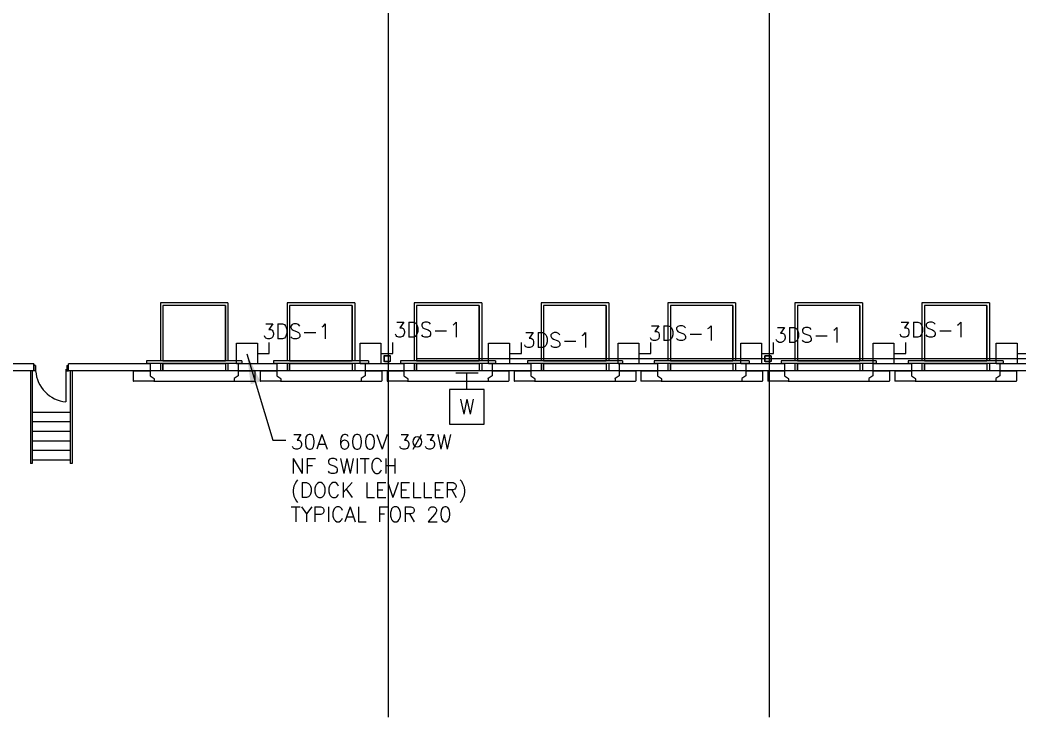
# Model space of a CAD drawing. Header units: millimetres. Extents: x 626570 to 643256, y 6233 to 11343.
# Drawn here: x 638343 to 639477, y 6628 to 7419 of the extents above; entities that cross this region are included whole.
import ezdxf
from ezdxf.enums import TextEntityAlignment as Align

# ---------------------------------------------------------------- set-up
doc = ezdxf.new("R2010")
doc.units = ezdxf.units.MM
doc.header["$LTSCALE"] = 4000
doc.header["$MEASUREMENT"] = 0
doc.linetypes.add('DASHDOT', pattern=[1, 0.5, -0.25, 0, -0.25])
doc.layers.get('0').update_dxf_attribs({"linetype": 'CONTINUOUS'})
for name, color, linetype in [('2012-201_DOOR', 4, 'CONTINUOUS'), ('2012-201_LEVELLER', 4, 'CONTINUOUS'), ('2012-201_STAIRS', 4, 'CONTINUOUS'), ('2012-201_WALL-CONCRETE', 7, 'CONTINUOUS'), ('2012-201_WALL-FLEXWALL', 7, 'CONTINUOUS'), ('DOOR-THRESHOLD-42', 4, 'CONTINUOUS'), ('LTG', 6, 'CONTINUOUS'), ('MASTERFOUNDATION_1', 4, 'DASHDOT'), ('MASTERFOUNDATION_25', 7, 'CONTINUOUS'), ('OVERHEAD-DOOR', 4, 'CONTINUOUS'), ('POWER', 3, 'CONTINUOUS')]:
    doc.layers.add(name, color=color, linetype=linetype)
doc.styles.get("Standard").update_dxf_attribs({"font": 'simplex.shx'})
doc.dimstyles.get("Standard").update_dxf_attribs({"dimtxt": 0.18, "dimasz": 0.18, "dimexe": 0.18, "dimexo": 0.0625, "dimgap": 0.09, "dimtad": 0, "dimtih": 1, "dimtoh": 1, "dimdec": 4, "dimzin": 0, "dimdsep": 46, "dimtxsty": 'Standard', "dimcen": 0.09, "dimadec": 0, "dimazin": 0, "dimtfac": 1, "dimtdec": 4, "dimtofl": 0, "dimtmove": 0, "dimatfit": 3, "dimfxl": 1, "dimtolj": 1, "dimtzin": 0, "dimarcsym": 0})

# ---------------------------------------------------------------- blocks, each defined once
blk = doc.blocks.new('WD')
for p, q in [((322, 0), (-322, 0)), ((0, -465), (0, 0))]:
    blk.add_line(p, q)
blk.add_lwpolyline([(-500, -465), (-500, -1465), (500, -1465), (500, -465)], close=True)
blk.add_text('W', height=430).set_placement((0, -965), align=Align.MIDDLE)
blk = doc.blocks.new('SW')
blk.add_lwpolyline([(-300, 600), (300, 600), (300, 0), (-300, 0)], close=True)
blk.add_lwpolyline([(300, 300), (643, 300), (643, 614)])

msp = doc.modelspace()

# ---------------------------------------------------------------- linework, layer by layer
at = {"layer": '2012-201_DOOR', "linetype": 'Continuous'}
for p, q in [((638361.1, 7026.5), (638359.1, 7026.5)), ((638361.1, 7020.6), (638359.1, 7020.6)), ((638361.1, 7026.5), (638361.1, 7020.6)), ((638395.5, 7022.6), (638395.5, 6985.2)), ((638396.5, 7026.5), (638398.5, 7026.5)), ((638396.5, 7026.5), (638396.5, 7020.6)), ((638396.5, 7020.6), (638398.5, 7020.6)), ((638590.9, 7020.6), (638490.9, 7020.6)), ((638734.8, 7020.6), (638634.8, 7020.6)), ((638878.9, 7020.6), (638778.9, 7020.6)), ((639023, 7020.6), (638923, 7020.6)), ((639166.8, 7020.6), (639066.8, 7020.6)), ((639310.9, 7020.6), (639210.9, 7020.6)), ((639455, 7020.6), (639355, 7020.6))]:
    msp.add_line(p, q, dxfattribs=at)
at = {"layer": '2012-201_LEVELLER', "linetype": 'Continuous'}
for p, q in [((638579.3, 7097.6), (638502.6, 7097.6)), ((638502.6, 7097.6), (638502.6, 7031.9)), ((638579.3, 7097.6), (638579.3, 7031.9)), ((638723.1, 7097.6), (638646.4, 7097.6)), ((638646.4, 7097.6), (638646.4, 7031.9)), ((638723.1, 7097.6), (638723.1, 7031.9)), ((638867.2, 7097.6), (638790.5, 7097.6)), ((638790.5, 7097.6), (638790.5, 7031.9)), ((638867.2, 7097.6), (638867.2, 7031.9)), ((639011.3, 7097.6), (638934.6, 7097.6)), ((638934.6, 7097.6), (638934.6, 7031.9)), ((639011.3, 7097.6), (639011.3, 7031.9)), ((639155.2, 7097.6), (639078.4, 7097.6)), ((639078.4, 7097.6), (639078.4, 7031.9)), ((639155.2, 7097.6), (639155.2, 7031.9)), ((639299.3, 7097.6), (639222.5, 7097.6)), ((639222.5, 7097.6), (639222.5, 7031.9)), ((639299.3, 7097.6), (639299.3, 7031.9)), ((639443.3, 7097.6), (639366.6, 7097.6)), ((639366.6, 7097.6), (639366.6, 7031.9)), ((639443.3, 7097.6), (639443.3, 7031.9)), ((638576.4, 7094.7), (638505.5, 7094.7)), ((638505.5, 7094.7), (638505.5, 7031.9)), ((638576.4, 7094.7), (638576.4, 7031.9)), ((638720.2, 7094.7), (638649.3, 7094.7)), ((638649.3, 7094.7), (638649.3, 7031.9)), ((638720.2, 7094.7), (638720.2, 7031.9)), ((638864.3, 7094.7), (638793.4, 7094.7)), ((638793.4, 7094.7), (638793.4, 7031.9)), ((638864.3, 7094.7), (638864.3, 7031.9)), ((639008.4, 7094.7), (638937.5, 7094.7)), ((638937.5, 7094.7), (638937.5, 7031.9)), ((639008.4, 7094.7), (639008.4, 7031.9)), ((639152.2, 7094.7), (639081.3, 7094.7)), ((639081.3, 7094.7), (639081.3, 7031.9)), ((639152.2, 7094.7), (639152.2, 7031.9)), ((639296.3, 7094.7), (639225.4, 7094.7)), ((639225.4, 7094.7), (639225.4, 7031.9)), ((639296.3, 7094.7), (639296.3, 7031.9)), ((639440.4, 7094.7), (639369.5, 7094.7)), ((639369.5, 7094.7), (639369.5, 7031.9)), ((639440.4, 7094.7), (639440.4, 7031.9)), ((638502.6, 7028.9), (638502.6, 7020.6)), ((638505.5, 7028.9), (638505.5, 7020.6)), ((638576.4, 7028.9), (638576.4, 7020.6)), ((638579.3, 7028.9), (638579.3, 7020.6)), ((638646.4, 7028.9), (638646.4, 7020.6)), ((638649.3, 7028.9), (638649.3, 7020.6)), ((638720.2, 7028.9), (638720.2, 7020.6)), ((638723.1, 7028.9), (638723.1, 7020.6)), ((638790.5, 7028.9), (638790.5, 7020.6)), ((638793.4, 7028.9), (638793.4, 7020.6)), ((638864.3, 7028.9), (638864.3, 7020.6)), ((638867.2, 7028.9), (638867.2, 7020.6)), ((638934.6, 7028.9), (638934.6, 7020.6)), ((638937.5, 7028.9), (638937.5, 7020.6)), ((639008.4, 7028.9), (639008.4, 7020.6)), ((639011.3, 7028.9), (639011.3, 7020.6)), ((639078.4, 7028.9), (639078.4, 7020.6)), ((639081.3, 7028.9), (639081.3, 7020.6)), ((639152.2, 7028.9), (639152.2, 7020.6)), ((639155.2, 7028.9), (639155.2, 7020.6)), ((639222.5, 7028.9), (639222.5, 7020.6)), ((639225.4, 7028.9), (639225.4, 7020.6)), ((639296.3, 7028.9), (639296.3, 7020.6)), ((639299.3, 7028.9), (639299.3, 7020.6)), ((639366.6, 7028.9), (639366.6, 7020.6)), ((639369.5, 7028.9), (639369.5, 7020.6)), ((639440.4, 7028.9), (639440.4, 7020.6)), ((639443.3, 7028.9), (639443.3, 7020.6)), ((638576.4, 7020.6), (638505.5, 7020.6)), ((638720.2, 7020.6), (638649.3, 7020.6)), ((638864.3, 7020.6), (638793.4, 7020.6)), ((639008.4, 7020.6), (638937.5, 7020.6)), ((639152.2, 7020.6), (639081.3, 7020.6)), ((639296.3, 7020.6), (639225.4, 7020.6)), ((639440.4, 7020.6), (639369.5, 7020.6))]:
    msp.add_line(p, q, dxfattribs=at)
at = {"layer": '2012-201_LEVELLER', "linetype": 'Continuous', "flags": 128}
for points in [[(638576.4, 7031.9), (638576.4, 7094.7), (638505.5, 7094.7), (638505.5, 7031.9), (638576.4, 7031.9)], [(638720.2, 7031.9), (638720.2, 7094.7), (638649.3, 7094.7), (638649.3, 7031.9), (638720.2, 7031.9)], [(638864.3, 7031.9), (638864.3, 7094.7), (638793.4, 7094.7), (638793.4, 7031.9), (638864.3, 7031.9)], [(639008.4, 7031.9), (639008.4, 7094.7), (638937.5, 7094.7), (638937.5, 7031.9), (639008.4, 7031.9)], [(639152.2, 7031.9), (639152.2, 7094.7), (639081.3, 7094.7), (639081.3, 7031.9), (639152.2, 7031.9)], [(639296.3, 7031.9), (639296.3, 7094.7), (639225.4, 7094.7), (639225.4, 7031.9), (639296.3, 7031.9)], [(639440.4, 7031.9), (639440.4, 7094.7), (639369.5, 7094.7), (639369.5, 7031.9), (639440.4, 7031.9)], [(638576.4, 7028.9), (638576.4, 7020.6), (638505.5, 7020.6), (638505.5, 7028.9), (638576.4, 7028.9)], [(638720.2, 7028.9), (638720.2, 7020.6), (638649.3, 7020.6), (638649.3, 7028.9), (638720.2, 7028.9)], [(638864.3, 7028.9), (638864.3, 7020.6), (638793.4, 7020.6), (638793.4, 7028.9), (638864.3, 7028.9)], [(639008.4, 7028.9), (639008.4, 7020.6), (638937.5, 7020.6), (638937.5, 7028.9), (639008.4, 7028.9)], [(639152.2, 7028.9), (639152.2, 7020.6), (639081.3, 7020.6), (639081.3, 7028.9), (639152.2, 7028.9)], [(639296.3, 7028.9), (639296.3, 7020.6), (639225.4, 7020.6), (639225.4, 7028.9), (639296.3, 7028.9)], [(639440.4, 7028.9), (639440.4, 7020.6), (639369.5, 7020.6), (639369.5, 7028.9), (639440.4, 7028.9)]]:
    msp.add_lwpolyline(points, close=True, dxfattribs=at)
at = {"layer": '2012-201_STAIRS', "linetype": 'Continuous'}
for p, q in [((638355.2, 7020.6), (638355.2, 6915.3)), ((638357.1, 7020.6), (638357.1, 6915.3)), ((638400.4, 7020.6), (638400.4, 6915.3)), ((638402.4, 7020.6), (638402.4, 6915.3)), ((638400.4, 6973.4), (638357.1, 6973.4)), ((638400.4, 6962.6), (638357.1, 6962.6)), ((638400.4, 6951.7), (638357.1, 6951.7)), ((638400.4, 6940.9), (638357.1, 6940.9)), ((638400.4, 6930.1), (638357.1, 6930.1)), ((638357.1, 6915.3), (638355.2, 6915.3)), ((638400.4, 6919.2), (638357.1, 6919.2)), ((638402.4, 6915.3), (638400.4, 6915.3))]:
    msp.add_line(p, q, dxfattribs=at)
at = {"layer": '2012-201_WALL-CONCRETE', "linetype": 'Continuous'}
for p, q in [((638471.9, 7020.6), (638490.9, 7020.6)), ((638471.9, 7020.6), (638471.9, 7009.3)), ((638490.9, 7020.6), (638490.9, 7015)), ((638590.9, 7020.6), (638609.9, 7020.6)), ((638590.9, 7020.6), (638590.9, 7015)), ((638609.9, 7020.6), (638609.9, 7009.3)), ((638615.8, 7020.6), (638634.8, 7020.6)), ((638615.8, 7020.6), (638615.8, 7009.3)), ((638634.8, 7020.6), (638634.8, 7015)), ((638734.8, 7020.6), (638753.8, 7020.6)), ((638734.8, 7020.6), (638734.8, 7015)), ((638753.8, 7020.6), (638753.8, 7009.3)), ((638759.9, 7020.6), (638778.9, 7020.6)), ((638759.9, 7020.6), (638759.9, 7009.3)), ((638778.9, 7020.6), (638778.9, 7015)), ((638878.9, 7020.6), (638897.9, 7020.6)), ((638878.9, 7020.6), (638878.9, 7015)), ((638897.9, 7020.6), (638897.9, 7009.3)), ((638904, 7020.6), (638923, 7020.6)), ((638904, 7020.6), (638904, 7009.3)), ((638923, 7020.6), (638923, 7015)), ((639023, 7020.6), (639042, 7020.6)), ((639023, 7020.6), (639023, 7015)), ((639042, 7020.6), (639042, 7009.3)), ((639047.8, 7020.6), (639066.8, 7020.6)), ((639047.8, 7020.6), (639047.8, 7009.3)), ((639066.8, 7020.6), (639066.8, 7015)), ((639166.8, 7020.6), (639185.8, 7020.6)), ((639166.8, 7020.6), (639166.8, 7015)), ((639185.8, 7020.6), (639185.8, 7009.3)), ((639191.9, 7020.6), (639210.9, 7020.6)), ((639191.9, 7020.6), (639191.9, 7009.3)), ((639210.9, 7020.6), (639210.9, 7015)), ((639310.9, 7020.6), (639329.9, 7020.6)), ((639310.9, 7020.6), (639310.9, 7015)), ((639329.9, 7020.6), (639329.9, 7009.3)), ((639336, 7020.6), (639355, 7020.6)), ((639336, 7020.6), (639336, 7009.3)), ((639355, 7020.6), (639355, 7015)), ((639455, 7020.6), (639474, 7020.6)), ((639455, 7020.6), (639455, 7015)), ((639474, 7020.6), (639474, 7009.3)), ((638495, 7008.8), (638472.4, 7008.8)), ((638490.9, 7015), (638495.4, 7011.9)), ((638495, 7008.8), (638586.9, 7008.8)), ((638495.4, 7011.6), (638495.4, 7009.3)), ((638586.4, 7011.6), (638586.4, 7009.3)), ((638590.9, 7015), (638586.5, 7011.9)), ((638586.9, 7008.8), (638609.5, 7008.8)), ((638638.8, 7008.8), (638616.3, 7008.8)), ((638634.8, 7015), (638639.2, 7011.9)), ((638638.8, 7008.8), (638730.8, 7008.8)), ((638639.3, 7011.6), (638639.3, 7009.3)), ((638734.8, 7015), (638730.3, 7011.9)), ((638730.3, 7011.6), (638730.3, 7009.3)), ((638730.8, 7008.8), (638753.3, 7008.8)), ((638782.9, 7008.8), (638760.3, 7008.8)), ((638778.9, 7015), (638783.3, 7011.9)), ((638782.9, 7008.8), (638874.8, 7008.8)), ((638783.4, 7011.6), (638783.4, 7009.3)), ((638878.9, 7015), (638874.4, 7011.9)), ((638874.4, 7011.6), (638874.4, 7009.3)), ((638874.8, 7008.8), (638897.4, 7008.8)), ((638927, 7008.8), (638904.4, 7008.8)), ((638923, 7015), (638927.4, 7011.9)), ((638927, 7008.8), (639018.9, 7008.8)), ((638927.5, 7011.6), (638927.5, 7009.3)), ((639023, 7015), (639018.5, 7011.9)), ((639018.5, 7011.6), (639018.5, 7009.3)), ((639018.9, 7008.8), (639041.5, 7008.8)), ((639070.8, 7008.8), (639048.3, 7008.8)), ((639066.8, 7015), (639071.2, 7011.9)), ((639070.8, 7008.8), (639162.8, 7008.8)), ((639071.3, 7011.6), (639071.3, 7009.3)), ((639162.3, 7011.6), (639162.3, 7009.3)), ((639166.8, 7015), (639162.4, 7011.9)), ((639162.8, 7008.8), (639185.3, 7008.8)), ((639214.9, 7008.8), (639192.4, 7008.8)), ((639210.9, 7015), (639215.3, 7011.9)), ((639214.9, 7008.8), (639306.9, 7008.8)), ((639215.4, 7011.6), (639215.4, 7009.3)), ((639310.9, 7015), (639306.4, 7011.9)), ((639306.4, 7011.6), (639306.4, 7009.3)), ((639306.9, 7008.8), (639329.4, 7008.8)), ((639359, 7008.8), (639336.5, 7008.8)), ((639355, 7015), (639359.4, 7011.9)), ((639359, 7008.8), (639451, 7008.8)), ((639359.5, 7011.6), (639359.5, 7009.3)), ((639455, 7015), (639450.5, 7011.9)), ((639450.5, 7011.6), (639450.5, 7009.3)), ((639451, 7008.8), (639473.5, 7008.8))]:
    msp.add_line(p, q, dxfattribs=at)
for centre, start, end in [((638472.4, 7009.3), 180, 270), ((638495, 7009.3), 270, 0), ((638495, 7011.6), 0, 33.15), ((638586.9, 7011.6), 146.85, 180), ((638586.9, 7009.3), 180, 270), ((638609.5, 7009.3), 270, 0), ((638616.3, 7009.3), 180, 270), ((638638.8, 7009.3), 270, 0), ((638638.8, 7011.6), 0, 33.15), ((638730.8, 7011.6), 146.85, 180), ((638730.8, 7009.3), 180, 270), ((638753.3, 7009.3), 270, 0), ((638760.3, 7009.3), 180, 270), ((638782.9, 7009.3), 270, 0), ((638782.9, 7011.6), 0, 33.15), ((638874.8, 7011.6), 146.85, 180), ((638874.8, 7009.3), 180, 270), ((638897.4, 7009.3), 270, 0), ((638904.4, 7009.3), 180, 270), ((638927, 7009.3), 270, 0), ((638927, 7011.6), 0, 33.15), ((639018.9, 7011.6), 146.85, 180), ((639018.9, 7009.3), 180, 270), ((639041.5, 7009.3), 270, 0), ((639048.3, 7009.3), 180, 270), ((639070.8, 7009.3), 270, 0), ((639070.8, 7011.6), 0, 33.15), ((639162.8, 7011.6), 146.85, 180), ((639162.8, 7009.3), 180, 270), ((639185.3, 7009.3), 270, 0), ((639192.4, 7009.3), 180, 270), ((639214.9, 7009.3), 270, 0), ((639214.9, 7011.6), 0, 33.15), ((639306.9, 7011.6), 146.85, 180), ((639306.9, 7009.3), 180, 270), ((639329.4, 7009.3), 270, 0), ((639336.5, 7009.3), 180, 270), ((639359, 7009.3), 270, 0), ((639359, 7011.6), 0, 33.15), ((639451, 7011.6), 146.85, 180), ((639451, 7009.3), 180, 270), ((639473.5, 7009.3), 270, 0)]:
    msp.add_arc(centre, 0.492, start, end, dxfattribs=at)
at = {"layer": '2012-201_WALL-FLEXWALL', "linetype": 'Continuous'}
for p, q in [((638359.1, 7028.5), (636245.9, 7028.5)), ((638359.1, 7020.6), (638359.1, 7028.5)), ((638359.1, 7028.5), (638359.1, 7020.6)), ((638490.9, 7028.5), (638398.5, 7028.5)), ((638398.5, 7020.6), (638398.5, 7028.5)), ((638490.9, 7028.5), (638490.9, 7020.6)), ((638590.9, 7028.5), (638590.9, 7020.6)), ((638634.8, 7028.5), (638590.9, 7028.5)), ((638634.8, 7028.5), (638634.8, 7020.6)), ((638734.8, 7028.5), (638734.8, 7020.6)), ((638778.9, 7028.5), (638734.8, 7028.5)), ((638778.9, 7028.5), (638778.9, 7020.6)), ((638878.9, 7028.5), (638878.9, 7020.6)), ((638923, 7028.5), (638878.9, 7028.5)), ((638923, 7028.5), (638923, 7020.6)), ((639023, 7028.5), (639023, 7020.6)), ((639066.8, 7028.5), (639023, 7028.5)), ((639066.8, 7028.5), (639066.8, 7020.6)), ((639210.9, 7028.5), (639166.8, 7028.5)), ((639166.8, 7028.5), (639166.8, 7020.6)), ((639210.9, 7028.5), (639210.9, 7020.6)), ((639355, 7028.5), (639310.9, 7028.5)), ((639310.9, 7028.5), (639310.9, 7020.6)), ((639355, 7028.5), (639355, 7020.6)), ((639455, 7028.5), (639455, 7020.6)), ((639498.8, 7028.5), (639455, 7028.5)), ((638359.1, 7020.6), (636245.9, 7020.6)), ((638490.9, 7020.6), (638398.5, 7020.6)), ((638634.8, 7020.6), (638590.9, 7020.6)), ((638778.9, 7020.6), (638734.8, 7020.6)), ((638923, 7020.6), (638878.9, 7020.6)), ((639066.8, 7020.6), (639023, 7020.6)), ((639210.9, 7020.6), (639166.8, 7020.6)), ((639355, 7020.6), (639310.9, 7020.6)), ((639498.8, 7020.6), (639455, 7020.6))]:
    msp.add_line(p, q, dxfattribs=at)
at = {"layer": 'DOOR-THRESHOLD-42', "linetype": 'Continuous'}
msp.add_arc((638399.4, 7023.4), 38.4, 184.181, 264.205, dxfattribs=at)
at = {"layer": 'MASTERFOUNDATION_1', "linetype": 'DASHDOT'}
for p, q in [((638761.3, 6627.5), (638761.3, 11123.2)), ((639193.9, 6627.5), (639193.9, 11123.2)), ((626794.1, 7034.4), (643036.1, 7034.4))]:
    msp.add_line(p, q, dxfattribs=at)
at = {"layer": 'MASTERFOUNDATION_25', "linetype": 'Continuous', "flags": 128}
for points in [[(638757.1, 7037.9), (638762.8, 7037.9), (638762.9, 7037.9), (638762.9, 7037.9), (638762.9, 7037.9), (638762.9, 7037.9), (638763, 7037.9), (638763, 7037.9), (638763, 7037.9), (638763, 7037.9), (638763, 7037.9), (638763.1, 7037.9), (638763.1, 7037.9), (638763.1, 7037.8), (638763.1, 7037.8), (638763.1, 7037.8), (638763.2, 7037.8), (638763.2, 7037.8), (638763.2, 7037.8), (638763.2, 7037.8), (638763.2, 7037.8), (638763.2, 7037.8), (638763.3, 7037.7), (638763.3, 7037.7), (638763.3, 7037.7), (638763.3, 7037.7), (638763.3, 7037.7), (638763.3, 7037.7), (638763.3, 7037.6), (638763.4, 7037.6), (638763.4, 7037.6), (638763.4, 7037.6), (638763.4, 7037.6), (638763.4, 7037.6), (638763.4, 7037.5), (638763.4, 7037.5), (638763.4, 7037.5), (638763.4, 7037.5), (638763.4, 7037.5), (638763.4, 7037.4), (638763.5, 7037.4), (638763.5, 7037.4), (638763.5, 7037.4), (638763.5, 7037.3), (638763.5, 7037.3), (638763.5, 7037.3), (638763.5, 7037.3), (638763.5, 7031.5), (638763.5, 7031.5), (638763.5, 7031.5), (638763.5, 7031.5), (638763.5, 7031.4), (638763.5, 7031.4), (638763.5, 7031.4), (638763.4, 7031.4), (638763.4, 7031.4), (638763.4, 7031.3), (638763.4, 7031.3), (638763.4, 7031.3), (638763.4, 7031.3), (638763.4, 7031.3), (638763.4, 7031.2), (638763.4, 7031.2), (638763.4, 7031.2), (638763.4, 7031.2), (638763.3, 7031.2), (638763.3, 7031.1), (638763.3, 7031.1), (638763.3, 7031.1), (638763.3, 7031.1), (638763.3, 7031.1), (638763.3, 7031.1), (638763.2, 7031), (638763.2, 7031), (638763.2, 7031), (638763.2, 7031), (638763.2, 7031), (638763.2, 7031), (638763.1, 7031), (638763.1, 7031), (638763.1, 7031), (638763.1, 7030.9), (638763.1, 7030.9), (638763, 7030.9), (638763, 7030.9), (638763, 7030.9), (638763, 7030.9), (638763, 7030.9), (638762.9, 7030.9), (638762.9, 7030.9), (638762.9, 7030.9), (638762.9, 7030.9), (638762.8, 7030.9), (638757.1, 7030.9), (638757.1, 7030.9), (638757, 7030.9), (638757, 7030.9), (638757, 7030.9), (638757, 7030.9), (638757, 7030.9), (638756.9, 7030.9), (638756.9, 7030.9), (638756.9, 7030.9), (638756.9, 7030.9), (638756.9, 7030.9), (638756.8, 7031), (638756.8, 7031), (638756.8, 7031), (638756.8, 7031), (638756.8, 7031), (638756.7, 7031), (638756.7, 7031), (638756.7, 7031), (638756.7, 7031), (638756.7, 7031.1), (638756.7, 7031.1), (638756.6, 7031.1), (638756.6, 7031.1), (638756.6, 7031.1), (638756.6, 7031.1), (638756.6, 7031.2), (638756.6, 7031.2), (638756.6, 7031.2), (638756.5, 7031.2), (638756.5, 7031.2), (638756.5, 7031.3), (638756.5, 7031.3), (638756.5, 7031.3), (638756.5, 7031.3), (638756.5, 7031.3), (638756.5, 7031.4), (638756.5, 7031.4), (638756.5, 7031.4), (638756.5, 7031.4), (638756.5, 7031.4), (638756.5, 7031.5), (638756.5, 7031.5), (638756.5, 7031.5), (638756.5, 7031.5), (638756.5, 7037.3), (638756.5, 7037.3), (638756.5, 7037.3), (638756.5, 7037.3), (638756.5, 7037.4), (638756.5, 7037.4), (638756.5, 7037.4), (638756.5, 7037.4), (638756.5, 7037.5), (638756.5, 7037.5), (638756.5, 7037.5), (638756.5, 7037.5), (638756.5, 7037.5), (638756.5, 7037.6), (638756.5, 7037.6), (638756.5, 7037.6), (638756.6, 7037.6), (638756.6, 7037.6), (638756.6, 7037.6), (638756.6, 7037.7), (638756.6, 7037.7), (638756.6, 7037.7), (638756.6, 7037.7), (638756.7, 7037.7), (638756.7, 7037.7), (638756.7, 7037.8), (638756.7, 7037.8), (638756.7, 7037.8), (638756.7, 7037.8), (638756.8, 7037.8), (638756.8, 7037.8), (638756.8, 7037.8), (638756.8, 7037.8), (638756.8, 7037.8), (638756.9, 7037.9), (638756.9, 7037.9), (638756.9, 7037.9), (638756.9, 7037.9), (638756.9, 7037.9), (638757, 7037.9), (638757, 7037.9), (638757, 7037.9), (638757, 7037.9), (638757, 7037.9), (638757.1, 7037.9), (638757.1, 7037.9)], [(638757.1, 7037.6), (638762.8, 7037.6), (638762.9, 7037.6), (638762.9, 7037.6), (638762.9, 7037.6), (638762.9, 7037.6), (638762.9, 7037.6), (638762.9, 7037.6), (638762.9, 7037.6), (638762.9, 7037.6), (638762.9, 7037.6), (638762.9, 7037.6), (638763, 7037.6), (638763, 7037.6), (638763, 7037.6), (638763, 7037.6), (638763, 7037.5), (638763, 7037.5), (638763, 7037.5), (638763, 7037.5), (638763, 7037.5), (638763, 7037.5), (638763.1, 7037.5), (638763.1, 7037.5), (638763.1, 7037.5), (638763.1, 7037.5), (638763.1, 7037.5), (638763.1, 7037.5), (638763.1, 7037.5), (638763.1, 7037.5), (638763.1, 7037.4), (638763.1, 7037.4), (638763.1, 7037.4), (638763.1, 7037.4), (638763.1, 7037.4), (638763.1, 7037.4), (638763.1, 7037.4), (638763.1, 7037.4), (638763.1, 7037.4), (638763.1, 7037.4), (638763.1, 7037.3), (638763.1, 7037.3), (638763.1, 7037.3), (638763.2, 7037.3), (638763.2, 7037.3), (638763.2, 7037.3), (638763.2, 7037.3), (638763.2, 7031.5), (638763.2, 7031.5), (638763.2, 7031.5), (638763.2, 7031.5), (638763.1, 7031.5), (638763.1, 7031.5), (638763.1, 7031.5), (638763.1, 7031.5), (638763.1, 7031.4), (638763.1, 7031.4), (638763.1, 7031.4), (638763.1, 7031.4), (638763.1, 7031.4), (638763.1, 7031.4), (638763.1, 7031.4), (638763.1, 7031.4), (638763.1, 7031.4), (638763.1, 7031.4), (638763.1, 7031.3), (638763.1, 7031.3), (638763.1, 7031.3), (638763.1, 7031.3), (638763.1, 7031.3), (638763.1, 7031.3), (638763.1, 7031.3), (638763, 7031.3), (638763, 7031.3), (638763, 7031.3), (638763, 7031.3), (638763, 7031.3), (638763, 7031.3), (638763, 7031.3), (638763, 7031.2), (638763, 7031.2), (638763, 7031.2), (638762.9, 7031.2), (638762.9, 7031.2), (638762.9, 7031.2), (638762.9, 7031.2), (638762.9, 7031.2), (638762.9, 7031.2), (638762.9, 7031.2), (638762.9, 7031.2), (638762.9, 7031.2), (638762.9, 7031.2), (638762.8, 7031.2), (638757.1, 7031.2), (638757.1, 7031.2), (638757.1, 7031.2), (638757.1, 7031.2), (638757, 7031.2), (638757, 7031.2), (638757, 7031.2), (638757, 7031.2), (638757, 7031.2), (638757, 7031.2), (638757, 7031.2), (638757, 7031.2), (638757, 7031.2), (638757, 7031.2), (638756.9, 7031.3), (638756.9, 7031.3), (638756.9, 7031.3), (638756.9, 7031.3), (638756.9, 7031.3), (638756.9, 7031.3), (638756.9, 7031.3), (638756.9, 7031.3), (638756.9, 7031.3), (638756.9, 7031.3), (638756.9, 7031.3), (638756.9, 7031.3), (638756.8, 7031.3), (638756.8, 7031.3), (638756.8, 7031.4), (638756.8, 7031.4), (638756.8, 7031.4), (638756.8, 7031.4), (638756.8, 7031.4), (638756.8, 7031.4), (638756.8, 7031.4), (638756.8, 7031.4), (638756.8, 7031.4), (638756.8, 7031.4), (638756.8, 7031.5), (638756.8, 7031.5), (638756.8, 7031.5), (638756.8, 7031.5), (638756.8, 7031.5), (638756.8, 7031.5), (638756.8, 7031.5), (638756.8, 7031.5), (638756.8, 7037.3), (638756.8, 7037.3), (638756.8, 7037.3), (638756.8, 7037.3), (638756.8, 7037.3), (638756.8, 7037.3), (638756.8, 7037.3), (638756.8, 7037.4), (638756.8, 7037.4), (638756.8, 7037.4), (638756.8, 7037.4), (638756.8, 7037.4), (638756.8, 7037.4), (638756.8, 7037.4), (638756.8, 7037.4), (638756.8, 7037.4), (638756.8, 7037.4), (638756.8, 7037.5), (638756.8, 7037.5), (638756.8, 7037.5), (638756.9, 7037.5), (638756.9, 7037.5), (638756.9, 7037.5), (638756.9, 7037.5), (638756.9, 7037.5), (638756.9, 7037.5), (638756.9, 7037.5), (638756.9, 7037.5), (638756.9, 7037.5), (638756.9, 7037.5), (638756.9, 7037.5), (638756.9, 7037.6), (638757, 7037.6), (638757, 7037.6), (638757, 7037.6), (638757, 7037.6), (638757, 7037.6), (638757, 7037.6), (638757, 7037.6), (638757, 7037.6), (638757, 7037.6), (638757, 7037.6), (638757.1, 7037.6), (638757.1, 7037.6), (638757.1, 7037.6), (638757.1, 7037.6)], [(639189.1, 7037.9), (639194.9, 7037.9), (639194.9, 7037.9), (639194.9, 7037.9), (639194.9, 7037.9), (639194.9, 7037.9), (639195, 7037.9), (639195, 7037.9), (639195, 7037.9), (639195, 7037.9), (639195, 7037.9), (639195.1, 7037.9), (639195.1, 7037.9), (639195.1, 7037.8), (639195.1, 7037.8), (639195.1, 7037.8), (639195.2, 7037.8), (639195.2, 7037.8), (639195.2, 7037.8), (639195.2, 7037.8), (639195.2, 7037.8), (639195.3, 7037.8), (639195.3, 7037.7), (639195.3, 7037.7), (639195.3, 7037.7), (639195.3, 7037.7), (639195.3, 7037.7), (639195.3, 7037.7), (639195.4, 7037.6), (639195.4, 7037.6), (639195.4, 7037.6), (639195.4, 7037.6), (639195.4, 7037.6), (639195.4, 7037.6), (639195.4, 7037.5), (639195.4, 7037.5), (639195.4, 7037.5), (639195.4, 7037.5), (639195.4, 7037.5), (639195.5, 7037.4), (639195.5, 7037.4), (639195.5, 7037.4), (639195.5, 7037.4), (639195.5, 7037.3), (639195.5, 7037.3), (639195.5, 7037.3), (639195.5, 7037.3), (639195.5, 7031.5), (639195.5, 7031.5), (639195.5, 7031.5), (639195.5, 7031.5), (639195.5, 7031.4), (639195.5, 7031.4), (639195.5, 7031.4), (639195.5, 7031.4), (639195.4, 7031.4), (639195.4, 7031.3), (639195.4, 7031.3), (639195.4, 7031.3), (639195.4, 7031.3), (639195.4, 7031.3), (639195.4, 7031.2), (639195.4, 7031.2), (639195.4, 7031.2), (639195.4, 7031.2), (639195.4, 7031.2), (639195.3, 7031.1), (639195.3, 7031.1), (639195.3, 7031.1), (639195.3, 7031.1), (639195.3, 7031.1), (639195.3, 7031.1), (639195.3, 7031), (639195.2, 7031), (639195.2, 7031), (639195.2, 7031), (639195.2, 7031), (639195.2, 7031), (639195.1, 7031), (639195.1, 7031), (639195.1, 7031), (639195.1, 7030.9), (639195.1, 7030.9), (639195, 7030.9), (639195, 7030.9), (639195, 7030.9), (639195, 7030.9), (639195, 7030.9), (639194.9, 7030.9), (639194.9, 7030.9), (639194.9, 7030.9), (639194.9, 7030.9), (639194.9, 7030.9), (639189.1, 7030.9), (639189.1, 7030.9), (639189.1, 7030.9), (639189, 7030.9), (639189, 7030.9), (639189, 7030.9), (639189, 7030.9), (639188.9, 7030.9), (639188.9, 7030.9), (639188.9, 7030.9), (639188.9, 7030.9), (639188.9, 7030.9), (639188.8, 7031), (639188.8, 7031), (639188.8, 7031), (639188.8, 7031), (639188.8, 7031), (639188.7, 7031), (639188.7, 7031), (639188.7, 7031), (639188.7, 7031), (639188.7, 7031.1), (639188.7, 7031.1), (639188.6, 7031.1), (639188.6, 7031.1), (639188.6, 7031.1), (639188.6, 7031.1), (639188.6, 7031.2), (639188.6, 7031.2), (639188.6, 7031.2), (639188.6, 7031.2), (639188.5, 7031.2), (639188.5, 7031.3), (639188.5, 7031.3), (639188.5, 7031.3), (639188.5, 7031.3), (639188.5, 7031.3), (639188.5, 7031.4), (639188.5, 7031.4), (639188.5, 7031.4), (639188.5, 7031.4), (639188.5, 7031.4), (639188.5, 7031.5), (639188.5, 7031.5), (639188.5, 7031.5), (639188.5, 7031.5), (639188.5, 7037.3), (639188.5, 7037.3), (639188.5, 7037.3), (639188.5, 7037.3), (639188.5, 7037.4), (639188.5, 7037.4), (639188.5, 7037.4), (639188.5, 7037.4), (639188.5, 7037.5), (639188.5, 7037.5), (639188.5, 7037.5), (639188.5, 7037.5), (639188.5, 7037.5), (639188.5, 7037.6), (639188.5, 7037.6), (639188.6, 7037.6), (639188.6, 7037.6), (639188.6, 7037.6), (639188.6, 7037.6), (639188.6, 7037.7), (639188.6, 7037.7), (639188.6, 7037.7), (639188.6, 7037.7), (639188.7, 7037.7), (639188.7, 7037.7), (639188.7, 7037.8), (639188.7, 7037.8), (639188.7, 7037.8), (639188.7, 7037.8), (639188.8, 7037.8), (639188.8, 7037.8), (639188.8, 7037.8), (639188.8, 7037.8), (639188.8, 7037.8), (639188.9, 7037.9), (639188.9, 7037.9), (639188.9, 7037.9), (639188.9, 7037.9), (639188.9, 7037.9), (639189, 7037.9), (639189, 7037.9), (639189, 7037.9), (639189, 7037.9), (639189.1, 7037.9), (639189.1, 7037.9), (639189.1, 7037.9)], [(639189.1, 7037.6), (639194.9, 7037.6), (639194.9, 7037.6), (639194.9, 7037.6), (639194.9, 7037.6), (639194.9, 7037.6), (639194.9, 7037.6), (639194.9, 7037.6), (639194.9, 7037.6), (639194.9, 7037.6), (639194.9, 7037.6), (639195, 7037.6), (639195, 7037.6), (639195, 7037.6), (639195, 7037.6), (639195, 7037.6), (639195, 7037.5), (639195, 7037.5), (639195, 7037.5), (639195, 7037.5), (639195, 7037.5), (639195, 7037.5), (639195.1, 7037.5), (639195.1, 7037.5), (639195.1, 7037.5), (639195.1, 7037.5), (639195.1, 7037.5), (639195.1, 7037.5), (639195.1, 7037.5), (639195.1, 7037.5), (639195.1, 7037.4), (639195.1, 7037.4), (639195.1, 7037.4), (639195.1, 7037.4), (639195.1, 7037.4), (639195.1, 7037.4), (639195.1, 7037.4), (639195.1, 7037.4), (639195.1, 7037.4), (639195.2, 7037.4), (639195.2, 7037.3), (639195.2, 7037.3), (639195.2, 7037.3), (639195.2, 7037.3), (639195.2, 7037.3), (639195.2, 7037.3), (639195.2, 7037.3), (639195.2, 7031.5), (639195.2, 7031.5), (639195.2, 7031.5), (639195.2, 7031.5), (639195.2, 7031.5), (639195.2, 7031.5), (639195.2, 7031.5), (639195.2, 7031.5), (639195.1, 7031.4), (639195.1, 7031.4), (639195.1, 7031.4), (639195.1, 7031.4), (639195.1, 7031.4), (639195.1, 7031.4), (639195.1, 7031.4), (639195.1, 7031.4), (639195.1, 7031.4), (639195.1, 7031.4), (639195.1, 7031.3), (639195.1, 7031.3), (639195.1, 7031.3), (639195.1, 7031.3), (639195.1, 7031.3), (639195.1, 7031.3), (639195.1, 7031.3), (639195, 7031.3), (639195, 7031.3), (639195, 7031.3), (639195, 7031.3), (639195, 7031.3), (639195, 7031.3), (639195, 7031.3), (639195, 7031.2), (639195, 7031.2), (639195, 7031.2), (639195, 7031.2), (639194.9, 7031.2), (639194.9, 7031.2), (639194.9, 7031.2), (639194.9, 7031.2), (639194.9, 7031.2), (639194.9, 7031.2), (639194.9, 7031.2), (639194.9, 7031.2), (639194.9, 7031.2), (639194.9, 7031.2), (639189.1, 7031.2), (639189.1, 7031.2), (639189.1, 7031.2), (639189.1, 7031.2), (639189.1, 7031.2), (639189, 7031.2), (639189, 7031.2), (639189, 7031.2), (639189, 7031.2), (639189, 7031.2), (639189, 7031.2), (639189, 7031.2), (639189, 7031.2), (639189, 7031.2), (639188.9, 7031.3), (639188.9, 7031.3), (639188.9, 7031.3), (639188.9, 7031.3), (639188.9, 7031.3), (639188.9, 7031.3), (639188.9, 7031.3), (639188.9, 7031.3), (639188.9, 7031.3), (639188.9, 7031.3), (639188.9, 7031.3), (639188.9, 7031.3), (639188.9, 7031.3), (639188.8, 7031.3), (639188.8, 7031.4), (639188.8, 7031.4), (639188.8, 7031.4), (639188.8, 7031.4), (639188.8, 7031.4), (639188.8, 7031.4), (639188.8, 7031.4), (639188.8, 7031.4), (639188.8, 7031.4), (639188.8, 7031.4), (639188.8, 7031.5), (639188.8, 7031.5), (639188.8, 7031.5), (639188.8, 7031.5), (639188.8, 7031.5), (639188.8, 7031.5), (639188.8, 7031.5), (639188.8, 7031.5), (639188.8, 7037.3), (639188.8, 7037.3), (639188.8, 7037.3), (639188.8, 7037.3), (639188.8, 7037.3), (639188.8, 7037.3), (639188.8, 7037.3), (639188.8, 7037.4), (639188.8, 7037.4), (639188.8, 7037.4), (639188.8, 7037.4), (639188.8, 7037.4), (639188.8, 7037.4), (639188.8, 7037.4), (639188.8, 7037.4), (639188.8, 7037.4), (639188.8, 7037.4), (639188.8, 7037.5), (639188.8, 7037.5), (639188.9, 7037.5), (639188.9, 7037.5), (639188.9, 7037.5), (639188.9, 7037.5), (639188.9, 7037.5), (639188.9, 7037.5), (639188.9, 7037.5), (639188.9, 7037.5), (639188.9, 7037.5), (639188.9, 7037.5), (639188.9, 7037.5), (639188.9, 7037.5), (639188.9, 7037.6), (639189, 7037.6), (639189, 7037.6), (639189, 7037.6), (639189, 7037.6), (639189, 7037.6), (639189, 7037.6), (639189, 7037.6), (639189, 7037.6), (639189, 7037.6), (639189.1, 7037.6), (639189.1, 7037.6), (639189.1, 7037.6), (639189.1, 7037.6), (639189.1, 7037.6)]]:
    msp.add_lwpolyline(points, close=True, dxfattribs=at)
at = {"layer": 'OVERHEAD-DOOR', "linetype": 'Continuous'}
for p, q in [((638487, 7031.9), (638487, 7028.9)), ((638594.9, 7031.9), (638487, 7031.9)), ((638594.9, 7028.9), (638487, 7028.9)), ((638594.9, 7031.9), (638594.9, 7028.9)), ((638630.8, 7031.9), (638630.8, 7028.9)), ((638738.7, 7031.9), (638630.8, 7031.9)), ((638738.7, 7028.9), (638630.8, 7028.9)), ((638738.7, 7031.9), (638738.7, 7028.9)), ((638882.8, 7031.9), (638774.9, 7031.9)), ((638774.9, 7031.9), (638774.9, 7028.9)), ((638882.8, 7028.9), (638774.9, 7028.9)), ((638882.8, 7031.9), (638882.8, 7028.9)), ((638919, 7031.9), (638919, 7028.9)), ((639026.9, 7031.9), (638919, 7031.9)), ((639026.9, 7028.9), (638919, 7028.9)), ((639026.9, 7031.9), (639026.9, 7028.9)), ((639170.7, 7031.9), (639062.8, 7031.9)), ((639062.8, 7031.9), (639062.8, 7028.9)), ((639170.7, 7028.9), (639062.8, 7028.9)), ((639170.7, 7031.9), (639170.7, 7028.9)), ((639206.9, 7031.9), (639206.9, 7028.9)), ((639314.8, 7031.9), (639206.9, 7031.9)), ((639314.8, 7028.9), (639206.9, 7028.9)), ((639314.8, 7031.9), (639314.8, 7028.9)), ((639351, 7031.9), (639351, 7028.9)), ((639458.9, 7031.9), (639351, 7031.9)), ((639458.9, 7028.9), (639351, 7028.9)), ((639458.9, 7031.9), (639458.9, 7028.9))]:
    msp.add_line(p, q, dxfattribs=at)

# ---------------------------------------------------------------- block references
at = {"layer": 'LTG', "xscale": 0.03937008, "yscale": 0.03937008, "zscale": 0.03937008}
msp.add_blockref('WD', (638850.4, 7017.8), dxfattribs=at)
at = {"layer": 'POWER', "xscale": 0.03937008, "yscale": 0.03937008, "zscale": 0.03937008}
for p in [(638600.9, 7028.5), (638741.1, 7028.5), (638886.9, 7028.5), (639033.8, 7028.5), (639172.9, 7028.5), (639323.1, 7028.5), (639462.8, 7028.5)]:
    msp.add_blockref('SW', p, dxfattribs=at)

# ---------------------------------------------------------------- texts
at = {"layer": 'POWER'}
for s, height, p in [('3DS-1', 16.93, (638618.6, 7056.9)), ('3DS-1', 16.93, (638767.2, 7058.9)), ('3DS-1', 16.93, (639339.7, 7058.9)), ('3DS-1', 16.93, (638913.8, 7047)), ('3DS-1', 16.93, (639056.4, 7054.9)), ('3DS-1', 16.93, (639199.1, 7052.9)), ('30A 600V 3%%C3W', 16.929, (638650.4, 6931.5)), ('NF SWITCH', 16.93, (638650.4, 6904.1)), ('(DOCK LEVELLER)', 16.929, (638650.4, 6876.7)), ('TYPICAL FOR 20', 16.929, (638650.4, 6849.3))]:
    msp.add_text(s, height=height, dxfattribs=at).set_placement(p)

# ---------------------------------------------------------------- leaders
msp.add_leader([(638600.7, 7039.9), (638630.1, 6941.7), (638644.8, 6941.7)], dimstyle='Standard', override={"dimscale": 16, "dimtxt": 2.38125, "dimasz": 2.15, "dimexe": 4.572, "dimexo": 3.175, "dimgap": 1, "dimdec": 0, "dimlunit": 4, "dimcen": -4.572, "dimdle": 3.175, "dimtdec": 0}, dxfattribs=at)

doc.saveas('drawing.dxf')
